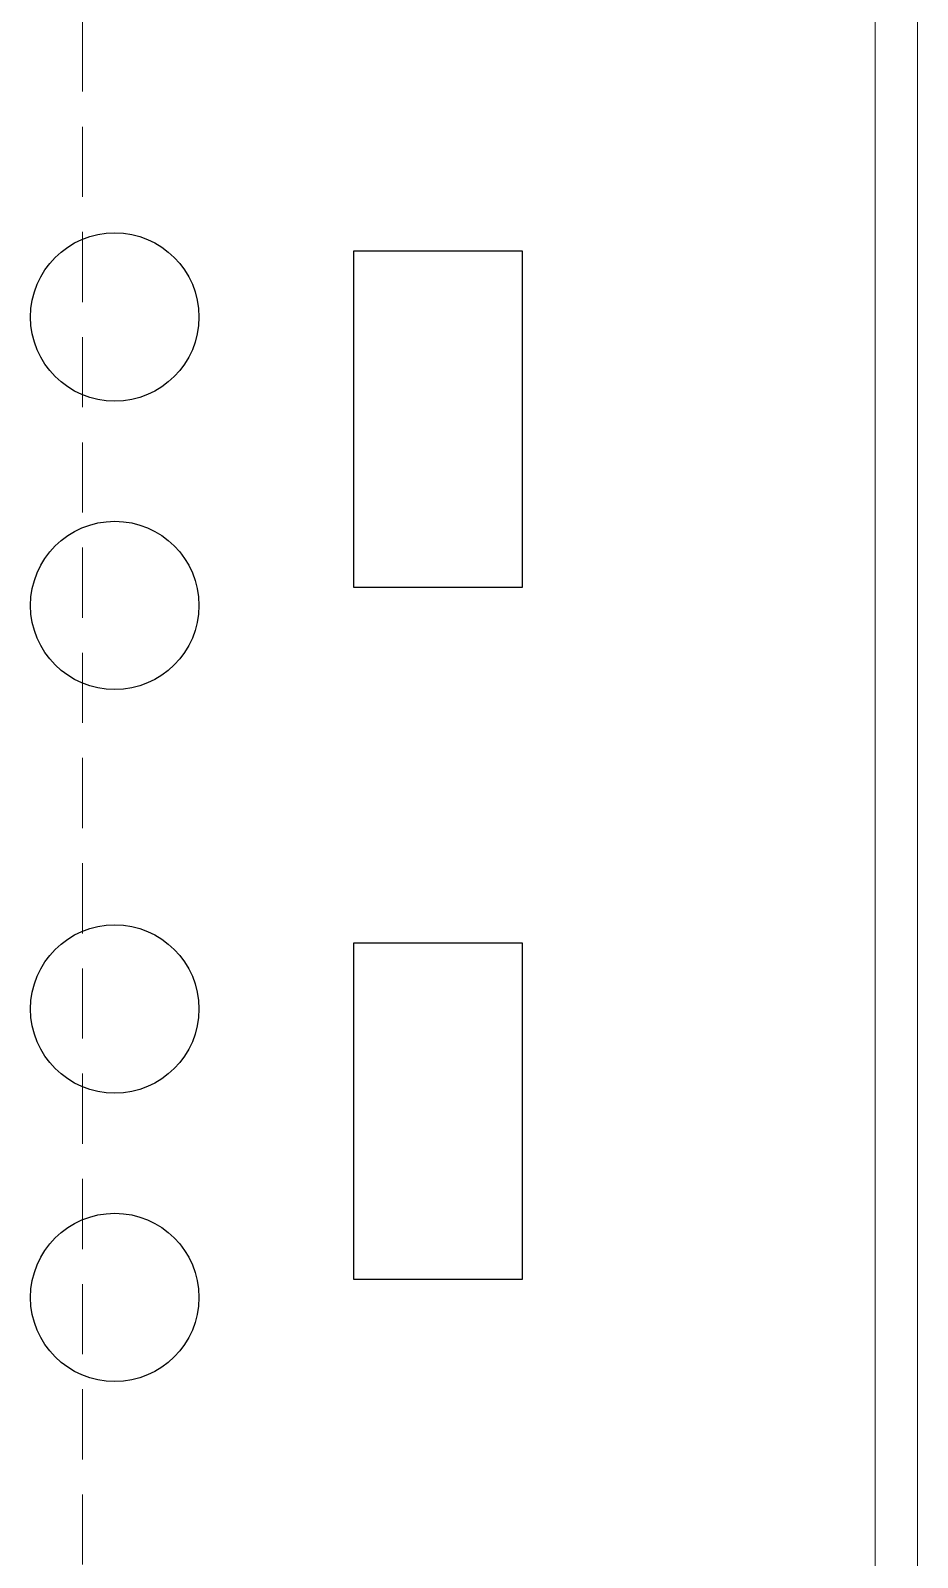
# Model space of a CAD drawing. Header units: inches. Extents: x 249 to 1192, y -18 to 440.
# Drawn here: x 264.23 to 267.38, y 207.4 to 212.84 of the extents above; entities that cross this region are included whole.
import ezdxf

# ---------------------------------------------------------------- set-up
doc = ezdxf.new("R2010")
doc.units = ezdxf.units.IN
doc.header["$MEASUREMENT"] = 0
doc.linetypes.add('HIDDEN', pattern=[0.375, 0.25, -0.125])
doc.layers.add('DINDING', color=6, linetype='Continuous', lineweight=0)
doc.layers.add('FURNITURE', color=11, linetype='Continuous')

# ---------------------------------------------------------------- blocks, each defined once
blk = doc.blocks.new('LANTAI 2')
at = {"layer": 'DINDING'}
blk.add_lwpolyline([(694.5818, 198.9639), (694.5818, 199.1139), (695.1071, 199.1139), (695.1071, 191.1139), (694.9571, 191.1139), (694.9571, 198.9639), (694.5818, 198.9639)], dxfattribs=at)
at = {"layer": 'DINDING', "linetype": 'HIDDEN'}
blk.add_lwpolyline([(692.133, 198.9889), (692.133, 181.389)], dxfattribs=at)

msp = doc.modelspace()

# ---------------------------------------------------------------- block references
msp.add_blockref('LANTAI 2', (-427.7223, 16.1343))

# ---------------------------------------------------------------- next in the draw order: linework, layer by layer
at = {"layer": 'FURNITURE'}
for points in [[(265.377, 212.0559), (265.977, 212.0559), (265.977, 210.8559), (265.377, 210.8559)], [(265.377, 209.5896), (265.977, 209.5896), (265.977, 208.3896), (265.377, 208.3896)]]:
    msp.add_lwpolyline(points, close=True, dxfattribs=at)
for centre in [(264.5252, 211.8199), (264.5252, 210.7919), (264.5252, 209.3536), (264.5252, 208.3256)]:
    msp.add_circle(centre, 0.3, dxfattribs=at)

doc.saveas('drawing.dxf')
